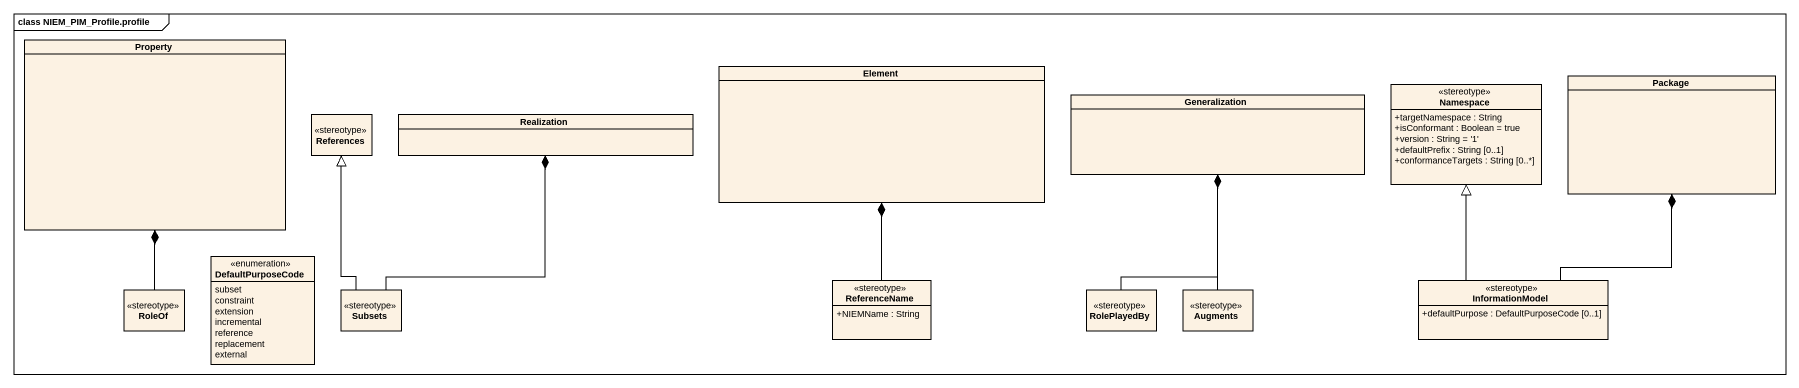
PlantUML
@startuml
mainframe class NIEM_PIM_Profile.profile
hide circle
hide empty members
skinparam classAttributeIconSize 0
class Property
class Element
class "Namespace" as Namespace_ <<stereotype>> {
  +targetNamespace : String
  +isConformant : Boolean = true
  +version : String = '1'
  +defaultPrefix : String [0..1]
  +conformanceTargets : String [0..*]
}
class "Package" as Package_
class References <<stereotype>>
class Realization
class Generalization
enum DefaultPurposeCode {
  subset
  constraint
  extension
  incremental
  reference
  replacement
  external
}
class ReferenceName <<stereotype>> {
  +NIEMName : String
}
class InformationModel <<stereotype>> {
  +defaultPurpose : DefaultPurposeCode [0..1]
}
class RoleOf <<stereotype>>
class Subsets <<stereotype>>
class RolePlayedBy <<stereotype>>
class Augments <<stereotype>>
ReferenceName -up-* Element
InformationModel -up-|> Namespace_
InformationModel -up-* Package_
RoleOf -up-* Property
Subsets -up-|> References
Subsets -up-* Realization
RolePlayedBy -up-* Generalization
Augments -up-* Generalization
@enduml
